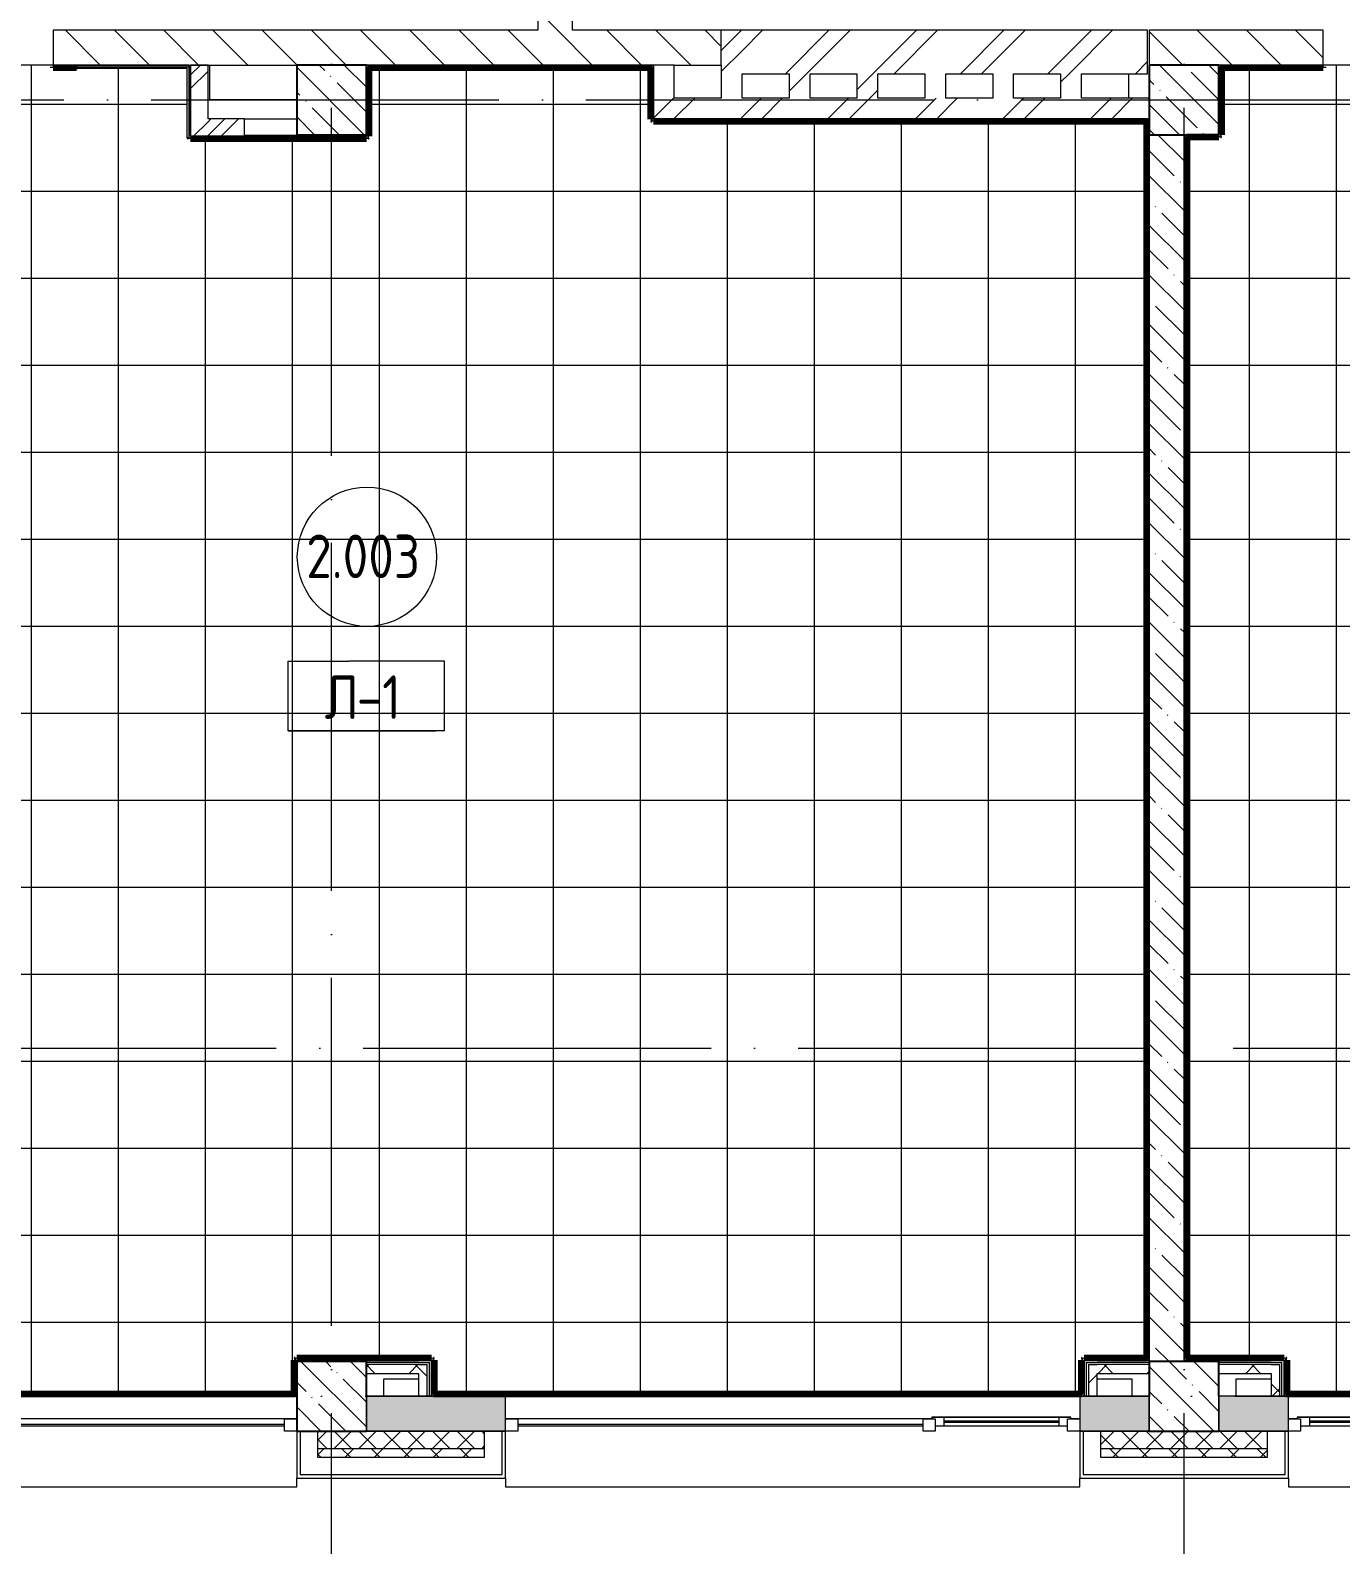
# Model space of a CAD drawing. Header units: millimetres. Extents: x 97 to 214665, y -4577 to 61202.
# Drawn here: x 87017 to 94548, y 42672 to 51375 of the extents above; entities that cross this region are included whole.
import ezdxf

# ---------------------------------------------------------------- set-up
doc = ezdxf.new("R2010")
doc.units = ezdxf.units.MM
doc.linetypes.add('ADSK_Линия сетки', pattern=[2500, 2000, -250, 0, -250])
for name, color, linetype, lineweight in [('A-AREA-____-IDEN', 2, 'Continuous', 20), ('A-FLOR-____-IDEN', 11, 'Continuous', 20), ('A-FLOR-____-OTLN', 192, 'Continuous', 9), ('A-FLOR-____-PATT', 8, 'Continuous', 9), ('A-GENM-____-MCUT', 13, 'Continuous', 9), ('A-GENM-____-OTLN', 13, 'Continuous', 9), ('A-GLAZ-____-MCUT', 151, 'Continuous', 9), ('A-GLAZ-____-OTLN', 151, 'Continuous', 9), ('A-WALL-____-MCUT', 113, 'Continuous', 9), ('A-WALL-____-PATT', 111, 'Continuous', 9), ('A-WALL-FNSH-MCUT', 113, 'Continuous', 9), ('I-WALL-____-OTLN', 2, 'Continuous', 9), ('S-COLS-____-MCUT', 52, 'Continuous', 9), ('S-COLS-____-OTLN', 52, 'Continuous', 9), ('S-GRID-____-OTLN', 1, 'Continuous', 9)]:
    doc.layers.add(name, color=color, linetype=linetype, lineweight=lineweight)
doc.styles.add('GOST Common', font='GOST_Common.ttf', dxfattribs={"width": 0.9, "height": 250})
pattern_1 = [(135, (0, 0), (-141.42136, -141.42136), [])]
pattern_2 = [(45, (0, 0), (-224.5064, 224.5064), []), (45, (79.38, 0), (0, 449.0128), []), (45, (-79.38, 0), (0, 449.0128), [])]
pattern_3 = [(135, (0, 0), (-142.5612, -142.5612), []), (135, (142.56, 0), (-142.5612, -142.5612), [252.016, -50.403, 3.353, -47.05])]
pattern_4 = [(45, (0, 0), (-251.4472, 251.4472), []), (45, (0, 381), (-251.4472, 251.4472), [])]
pattern_5 = [(45, (0, 0), (-141.42136, 141.42136), []), (135, (0, 0), (-141.42136, -141.42136), [])]
pattern_6 = [(270, (92023.1, 47450), (500, 3e-14), []), (0, (92023.1, 47450), (0, 500), [])]

# ---------------------------------------------------------------- blocks, each defined once
blk = doc.blocks.new('Окно_СКБ_2Ст1 - Окно_СКБ_2Ст 3300_ОК2-29018968-О_АИ_ПП_4_200_Целиком')
at = {"layer": 'A-GLAZ-____-MCUT', "color": 90}
for p, q in [((-1650, -195), (-1650, -125)), ((-1650, -125), (-1580, -125)), ((-1580, -125), (-1580, -195)), ((750, -195), (750, -125)), ((750, -125), (820, -125)), ((820, -125), (820, -195)), ((1580, -155), (820, -155)), ((820, -155), (820, -195)), ((870, -205), (870, -155)), ((1530, -205), (1530, -155)), ((1580, -195), (1580, -125)), ((1580, -125), (1650, -125)), ((1580, -195), (1580, -155)), ((1650, -125), (1650, -195)), ((-1580, -195), (-1650, -195)), ((820, -195), (750, -195)), ((820, -195), (800, -195)), ((800, -195), (800, -205)), ((800, -205), (1600, -205)), ((1600, -205), (800, -205)), ((1650, -195), (1580, -195)), ((1600, -195), (1580, -195)), ((1600, -205), (1600, -195))]:
    blk.add_line(p, q, dxfattribs=at)
at = {"layer": 'A-GLAZ-____-MCUT', "color": 10, "lineweight": 5}
for p, q in [((750, -155), (-1580, -155)), ((750, -165), (-1580, -165)), ((870, -175), (1530, -175)), ((1530, -185), (870, -185))]:
    blk.add_line(p, q, dxfattribs=at)
at = {"layer": 'A-GLAZ-____-OTLN', "color": 10, "lineweight": 5}
for p, q in [((-1650, -195), (800, -195)), ((1600, -195), (1650, -195))]:
    blk.add_line(p, q, dxfattribs=at)
blk = doc.blocks.new('Окно_СКБ_2Ст1 - Окно_СКБ_2Ст 3400-29018936-О_АИ_ПП_4_200_Целиком')
at = {"layer": 'A-GLAZ-____-MCUT', "color": 90}
for p, q in [((-1650, -195), (-1650, -125)), ((-1650, -125), (-1580, -125)), ((-1580, -125), (-1580, -195)), ((-820, -155), (-1580, -155)), ((-1580, -155), (-1580, -195)), ((-1530, -205), (-1530, -155)), ((-870, -205), (-870, -155)), ((-820, -195), (-820, -125)), ((-820, -125), (-750, -125)), ((-820, -195), (-820, -155)), ((-750, -125), (-750, -195)), ((1580, -195), (1580, -125)), ((1580, -125), (1650, -125)), ((1650, -125), (1650, -195)), ((-1580, -195), (-1650, -195)), ((-1580, -195), (-1600, -195)), ((-1600, -195), (-1600, -205)), ((-1600, -205), (-800, -205)), ((-800, -205), (-1600, -205)), ((-750, -195), (-820, -195)), ((-800, -195), (-820, -195)), ((-800, -205), (-800, -195)), ((1650, -195), (1580, -195))]:
    blk.add_line(p, q, dxfattribs=at)
at = {"layer": 'A-GLAZ-____-MCUT', "color": 10, "lineweight": 5}
for p, q in [((1580, -155), (-750, -155)), ((1580, -165), (-750, -165)), ((-1530, -175), (-870, -175)), ((-870, -185), (-1530, -185))]:
    blk.add_line(p, q, dxfattribs=at)
at = {"layer": 'A-GLAZ-____-OTLN', "color": 10, "lineweight": 5}
for p, q in [((-1650, -195), (-1600, -195)), ((-800, -195), (1650, -195))]:
    blk.add_line(p, q, dxfattribs=at)
blk = doc.blocks.new('WNW_Отлив1 - Отлив_металлический 2-28598290-О_АИ_ПП_4_200_Целиком')
at = {"layer": 'A-GLAZ-____-OTLN', "color": 10, "lineweight": 5}
for p, q in [((1650, 320), (-1650, 320)), ((-1650, 320), (-1650, 270)), ((1650, 270), (1650, 320))]:
    blk.add_line(p, q, dxfattribs=at)
blk = doc.blocks.new('BSC_Колонна _Прямоугольная - 400x400-V44-О_АИ_ПП_4_200_Целиком')
at = {"layer": 'S-COLS-____-OTLN', "lineweight": 5}
h = blk.add_hatch(dxfattribs=at)
h.set_pattern_fill('FP_80', color=256, style=0, pattern_type=2)
h.set_pattern_definition([(135, (-36150, -50975), (-142.5619, -142.5619), []), (135, (-36007.44, -50975), (-142.5619, -142.5619), [252.016, -50.403, 3.353, -47.05])])
h.paths.add_polyline_path([(-200, -200), (200, -200), (200, 200), (-200, 200)])
at = {"layer": 'S-COLS-____-MCUT', "color": 130, "lineweight": 25}
for p, q in [((200, 200), (-200, 200)), ((-200, 200), (-200, -200)), ((200, -200), (200, 200)), ((-200, -200), (200, -200))]:
    blk.add_line(p, q, dxfattribs=at)
blk = doc.blocks.new('ASML_АР_Отделка Люка - ВО Отделка люков_Грунтовка 0_Шпатлевка 0_Окраска 0_0-42467640-О_АИ_ПП_4_200_Целиком')
at = {"layer": 'A-GENM-____-MCUT', "color": 130, "lineweight": 25}
for p, q in [((150, 3), (-150, 3)), ((-150, 3), (-150, 0)), ((150, 0), (150, 3)), ((-150, 0), (150, 0))]:
    blk.add_line(p, q, dxfattribs=at)
blk = doc.blocks.new('0083_СОШ675_АР_R22_rvt-1-О_АИ_ПП_4_200_Целиком')
at = {"layer": 'A-WALL-____-PATT', "lineweight": 5}
h = blk.add_hatch(dxfattribs=at)
h.set_pattern_fill('FP_8', color=10, style=0, pattern_type=2)
h.set_pattern_definition(pattern_1)
h.paths.add_polyline_path([(32635, 51375), (32635, 51675), (32435, 51675), (32435, 51375)])
h.paths.add_polyline_path([(32435, 54375), (32635, 54375), (32635, 54675), (32435, 54675)])
h = blk.add_hatch(dxfattribs=at)
h.set_pattern_fill('FP_8', color=10, style=0, pattern_type=2)
h.set_pattern_definition(pattern_1)
h.paths.add_polyline_path([(33041.8, 51175), (33490, 51175), (33490, 51375), (29650, 51375), (29650, 51175), (32075.5, 51175)])
h = blk.add_hatch(dxfattribs=at)
h.set_pattern_fill('FP_11', color=10, style=0, pattern_type=2)
h.set_pattern_definition(pattern_4)
h.paths.add_polyline_path([(33490, 50985), (33610, 50985), (33610, 51375), (33490, 51375), (33490, 51175)])
h = blk.add_hatch(dxfattribs=at)
h.set_pattern_fill('FP_11', color=10, style=0, pattern_type=2)
h.set_pattern_definition(pattern_4)
h.paths.add_polyline_path([(35940, 51125), (35940, 51375), (33610, 51375), (33610, 51125), (35560, 51125)])
h = blk.add_hatch(dxfattribs=at)
h.set_pattern_fill('FP_8', color=10, style=0, pattern_type=2)
h.set_pattern_definition(pattern_1)
h.paths.add_polyline_path([(42680, 51175), (42680, 51375), (39450, 51375), (39450, 51175), (41739, 51175)])
h.paths.add_polyline_path([(36907.2, 51175), (36950, 51175), (36950, 51375), (35950, 51375), (35950, 51175), (36424.1, 51175)])
h = blk.add_hatch(dxfattribs=at)
h.set_pattern_fill('FP_15', color=10, style=0, pattern_type=2)
h.set_pattern_definition(pattern_2)
h.paths.add_polyline_path([(30540, 50766), (30540, 51175), (30440, 51175), (30440, 50766)])
h = blk.add_hatch(dxfattribs=at)
h.set_pattern_fill('FP_11', color=10, style=0, pattern_type=2)
h.set_pattern_definition(pattern_4)
h.paths.add_polyline_path([(33220, 50865), (33220, 51175), (33100, 51175), (33100, 50865)])
h = blk.add_hatch(dxfattribs=at)
h.set_pattern_fill('FP_11', color=10, style=0, pattern_type=2)
h.set_pattern_definition(pattern_4)
h.paths.add_polyline_path([(34000, 50985), (34000, 51125), (33880, 51125), (33880, 50985)])
h = blk.add_hatch(dxfattribs=at)
h.set_pattern_fill('FP_11', color=10, style=0, pattern_type=2)
h.set_pattern_definition(pattern_4)
h.paths.add_polyline_path([(34390, 50985), (34390, 51125), (34270, 51125), (34270, 50985)])
h = blk.add_hatch(dxfattribs=at)
h.set_pattern_fill('FP_11', color=10, style=0, pattern_type=2)
h.set_pattern_definition(pattern_4)
h.paths.add_polyline_path([(35170, 50985), (35170, 51125), (35050, 51125), (35050, 50985)])
h = blk.add_hatch(dxfattribs=at)
h.set_pattern_fill('FP_11', color=10, style=0, pattern_type=2)
h.set_pattern_definition(pattern_4)
h.paths.add_polyline_path([(35560, 50985), (35560, 51125), (35440, 51125), (35440, 50985)])
h = blk.add_hatch(dxfattribs=at)
h.set_pattern_fill('FP_11', color=10, style=0, pattern_type=2)
h.set_pattern_definition(pattern_4)
h.paths.add_polyline_path([(33220, 50865), (35950, 50865), (35950, 50985), (33220, 50985)])
h = blk.add_hatch(dxfattribs=at)
h.set_pattern_fill('FP_15', color=10, style=0, pattern_type=2)
h.set_pattern_definition(pattern_2)
h.paths.add_polyline_path([(30540, 50766), (30750, 50766), (30750, 50866), (30540, 50866), (30540, 50769)])
h.paths.add_polyline_path([(31250, 50766), (31250, 50775), (31050, 50775), (31050, 50766), (31109.1, 50766)])
h = blk.add_hatch(dxfattribs=at)
h.set_pattern_fill('FP_31', color=10, style=0, pattern_type=2)
h.set_pattern_definition(pattern_3)
h.paths.add_polyline_path([(35950, 43725), (36150, 43725), (36150, 50775), (35950, 50775), (35950, 44004.4)])
h = blk.add_hatch(dxfattribs=at)
h.set_pattern_fill('FP_20', color=252, style=0, pattern_type=2)
h.set_pattern_definition(pattern_5)
h.paths.add_polyline_path([(31450, 43657), (31750, 43657), (31750, 43707), (31450, 43707)])
h = blk.add_hatch(dxfattribs=at)
h.set_pattern_fill('FP_20', color=252, style=0, pattern_type=2)
h.set_pattern_definition(pattern_5)
h.paths.add_polyline_path([(31800, 43525), (31800, 43707), (31750, 43707), (31750, 43525)])
h = blk.add_hatch(dxfattribs=at)
h.set_pattern_fill('FP_20', color=252, style=0, pattern_type=2)
h.set_pattern_definition(pattern_5)
h.paths.add_polyline_path([(35650, 43525), (35650, 43707), (35600, 43707), (35600, 43525)])
h = blk.add_hatch(dxfattribs=at)
h.set_pattern_fill('FP_20', color=252, style=0, pattern_type=2)
h.set_pattern_definition(pattern_5)
h.paths.add_polyline_path([(35650, 43657), (35950, 43657), (35950, 43707), (35650, 43707)])
h = blk.add_hatch(dxfattribs=at)
h.set_pattern_fill('FP_20', color=252, style=0, pattern_type=2)
h.set_pattern_definition(pattern_5)
h.paths.add_polyline_path([(36650, 43657), (36650, 43707), (36350, 43707), (36350, 43657), (36424.1, 43657)])
h = blk.add_hatch(dxfattribs=at)
h.set_pattern_fill('FP_20', color=252, style=0, pattern_type=2)
h.set_pattern_definition(pattern_5)
h.paths.add_polyline_path([(36700, 43525), (36700, 43707), (36650, 43707), (36650, 43525)])
h = blk.add_hatch(dxfattribs=at)
h.set_pattern_fill('FP_74', color=10, style=0, pattern_type=2)
h.set_pattern_definition([(50, (0, 0), (364.3679, -31.8783), [38.1, -419.1]), (355, (0, 0), (-70.4859, 382.1133), [30.48, -335.28]), (100.451, (30.36, -2.66), (293.885, 350.2334), [32.38, -356.18]), (46.184, (0, 101.6), (542.1585, -84.0858), [57.15, -628.65]), (96.636, (45.2, 94.6), (474.805, 494.8554), [48.57, -534.27]), (351.184, (0, 101.6), (474.8102, 494.85), [45.72, -502.92]), (21, (50.8, 76.2), (303.2285, -204.5305), [38.1, -419.1]), (326, (50.8, 76.2), (123.6039, 368.376), [30.48, -335.28]), (71.451, (76.07, 59.16), (426.8341, 163.8427), [32.38, -356.18]), (37.5, (0, 0), (6.17665, 169.11015), [16.764, -314.452, 16.764, -323.596, -336.55]), (37.5, (0, 0), (6.17665, 169.11015), [-671.576, 16.764, -319.786]), (7.5, (0, 0), (133.63888, 200.3615), [16.764, -177.292, 16.764, -306.832, -128.27]), (7.5, (0, 0), (133.63888, 200.3615), [-517.652, 16.764, -111.506]), (327.5, (-113.28, 0), (271.18182, -11.45836), [16.764, -110.236, 16.764, -379.476, -525.78]), (327.5, (-113.28, 0), (271.18182, -11.45836), [-523.24, 16.764, -509.016]), (317.5, (-164.08, 0), (296.2585, 50.85285), [16.764, -148.336, 16.764, -246.38, -373.38]), (317.5, (-164.08, 0), (296.2585, 50.85285), [-428.244, 16.764, -356.616])])
h.paths.add_polyline_path([(67170, 43325), (69050, 43325), (69050, 43525), (67050, 43525), (67050, 43325), (67070, 43325)])
h.paths.add_polyline_path([(64650, 43325), (65350, 43325), (65350, 43525), (64650, 43525)])
h.paths.add_polyline_path([(60830, 43325), (60850, 43325), (60850, 43525), (60150, 43525), (60150, 43325), (60730, 43325)])
h.paths.add_polyline_path([(62570, 43325), (63350, 43325), (63350, 43525), (62550, 43525), (62550, 43325)])
h.paths.add_polyline_path([(58070, 43325), (58850, 43325), (58850, 43525), (58050, 43525), (58050, 43325)])
h.paths.add_polyline_path([(54301.6, 43325), (54350, 43325), (54350, 43525), (53550, 43525), (53550, 43325), (53818.4, 43325)])
h.paths.add_polyline_path([(49850, 43325), (49850, 43525), (49050, 43525), (49050, 43325), (49469.8, 43325)])
h.paths.add_polyline_path([(44670, 43325), (45350, 43325), (45350, 43525), (44550, 43525), (44550, 43325), (44638.1, 43325)])
h.paths.add_polyline_path([(42850, 43325), (42850, 43525), (42150, 43525), (42150, 43325), (42830, 43325)])
h.paths.add_polyline_path([(40772.6, 43325), (40850, 43325), (40850, 43525), (40050, 43525), (40050, 43325), (40289.5, 43325)])
h.paths.add_polyline_path([(36350, 43325), (36750, 43325), (36750, 43525), (36350, 43525)])
h.paths.add_polyline_path([(35570, 43325), (35950, 43325), (35950, 43525), (35550, 43525), (35550, 43325)])
h.paths.add_polyline_path([(32075.5, 43325), (32250, 43325), (32250, 43525), (31450, 43525), (31450, 43325), (31592.3, 43325)])
h.paths.add_polyline_path([(27726.9, 43325), (27750, 43325), (27750, 43525), (26950, 43525), (26950, 43325), (27630, 43325)])
h.paths.add_polyline_path([(23250, 43325), (23250, 43525), (22450, 43525), (22450, 43325), (23230, 43325)])
h.paths.add_polyline_path([(24730, 43325), (24850, 43325), (24850, 43525), (24150, 43525), (24150, 43325), (24270, 43325)])
h.paths.add_polyline_path([(18730, 43325), (18750, 43325), (18750, 43525), (17950, 43525), (17950, 43325), (18630, 43325)])
h.paths.add_polyline_path([(13450, 43325), (14250, 43325), (14250, 43525), (13450, 43525)])
h.paths.add_polyline_path([(9730, 43325), (9750, 43325), (9750, 43525), (8950, 43525), (8950, 43325), (9630, 43325)])
h.paths.add_polyline_path([(6467.1, 43325), (6850, 43325), (6850, 43525), (6150, 43525), (6150, 43325), (6270, 43325)])
h.paths.add_polyline_path([(5017.6, 43325), (5250, 43325), (5250, 43525), (4450, 43525), (4450, 43325), (4534.4, 43325)])
h.paths.add_polyline_path([(750, 43325), (750, 43525), (200, 43525), (200, 43325), (730, 43325)])
h = blk.add_hatch(dxfattribs=at)
h.set_pattern_fill('FP_21', color=10, style=0, pattern_type=2)
h.set_pattern_definition([(45, (0, 0), (-70.71068, 70.71068), []), (135, (0, 0), (-70.71068, -70.71068), [])])
h.paths.add_polyline_path([(69150, 43225), (69150, 43325), (67170, 43325), (67170, 43225), (68796.9, 43225)])
h.paths.add_polyline_path([(64770, 43225), (65230, 43225), (65230, 43325), (64770, 43325), (64770, 43281.5)])
h.paths.add_polyline_path([(63630, 43225), (63630, 43325), (62670, 43325), (62670, 43225)])
h.paths.add_polyline_path([(60730, 43225), (60730, 43325), (60270, 43325), (60270, 43225)])
h.paths.add_polyline_path([(59130, 43225), (59130, 43325), (58170, 43325), (58170, 43225)])
h.paths.add_polyline_path([(54630, 43225), (54630, 43325), (53670, 43325), (53670, 43225)])
h.paths.add_polyline_path([(49170, 43225), (50130, 43225), (50130, 43325), (49170, 43325), (49170, 43281.5)])
h.paths.add_polyline_path([(45630, 43225), (45630, 43325), (44670, 43325), (44670, 43225)])
h.paths.add_polyline_path([(42270, 43225), (42730, 43225), (42730, 43325), (42270, 43325), (42270, 43281.5)])
h.paths.add_polyline_path([(41130, 43225), (41130, 43325), (40170, 43325), (40170, 43225), (40772.6, 43225)])
h.paths.add_polyline_path([(35670, 43225), (36630, 43225), (36630, 43325), (35670, 43325), (35670, 43281.5)])
h.paths.add_polyline_path([(32130, 43225), (32130, 43325), (31170, 43325), (31170, 43225)])
h.paths.add_polyline_path([(26670, 43225), (27630, 43225), (27630, 43325), (26670, 43325), (26670, 43281.5)])
h.paths.add_polyline_path([(24270, 43225), (24730, 43225), (24730, 43325), (24270, 43325), (24270, 43281.5)])
h.paths.add_polyline_path([(23130, 43225), (23130, 43325), (22170, 43325), (22170, 43225)])
h.paths.add_polyline_path([(17670, 43225), (18630, 43225), (18630, 43325), (17670, 43325), (17670, 43281.5)])
h.paths.add_polyline_path([(14130, 43225), (14130, 43325), (13170, 43325), (13170, 43225), (13714.8, 43225)])
h.paths.add_polyline_path([(9630, 43225), (9630, 43325), (8670, 43325), (8670, 43225)])
h.paths.add_polyline_path([(5130, 43225), (5130, 43325), (4170, 43325), (4170, 43225)])
h.paths.add_polyline_path([(6270, 43225), (6730, 43225), (6730, 43325), (6270, 43325), (6270, 43281.5)])
h.paths.add_polyline_path([(630, 43225), (630, 43325), (-300, 43325), (-300, 43225)])
h = blk.add_hatch(dxfattribs=at)
h.set_pattern_fill('FP_7', color=10, style=0, pattern_type=2)
h.set_pattern_definition([(135, (0, 0), (-84.85281, -84.85281), []), (225, (0, 0), (84.85281, -84.85281), [])])
h.paths.add_polyline_path([(69050, 43175), (69150, 43175), (69150, 43225), (67170, 43225), (67170, 43175), (68796.9, 43175)])
h.paths.add_polyline_path([(65230, 43175), (65230, 43225), (64770, 43225), (64770, 43175)])
h.paths.add_polyline_path([(63630, 43175), (63630, 43225), (62670, 43225), (62670, 43175)])
h.paths.add_polyline_path([(60730, 43175), (60730, 43225), (60270, 43225), (60270, 43175)])
h.paths.add_polyline_path([(59130, 43175), (59130, 43225), (58170, 43225), (58170, 43175)])
h.paths.add_polyline_path([(54630, 43175), (54630, 43225), (53670, 43225), (53670, 43175)])
h.paths.add_polyline_path([(50130, 43175), (50130, 43225), (49170, 43225), (49170, 43175)])
h.paths.add_polyline_path([(44670, 43175), (45630, 43175), (45630, 43225), (44670, 43225)])
h.paths.add_polyline_path([(42730, 43175), (42730, 43225), (42270, 43225), (42270, 43175)])
h.paths.add_polyline_path([(41130, 43175), (41130, 43225), (40170, 43225), (40170, 43175), (40772.6, 43175)])
h.paths.add_polyline_path([(36630, 43175), (36630, 43225), (35670, 43225), (35670, 43175)])
h.paths.add_polyline_path([(32130, 43175), (32130, 43225), (31170, 43225), (31170, 43175)])
h.paths.add_polyline_path([(26670, 43175), (27630, 43175), (27630, 43225), (26670, 43225)])
h.paths.add_polyline_path([(24270, 43175), (24730, 43175), (24730, 43225), (24270, 43225)])
h.paths.add_polyline_path([(23130, 43175), (23130, 43225), (22170, 43225), (22170, 43175)])
h.paths.add_polyline_path([(17670, 43175), (18630, 43175), (18630, 43225), (17670, 43225)])
h.paths.add_polyline_path([(13714.8, 43175), (14130, 43175), (14130, 43225), (13170, 43225), (13170, 43175)])
h.paths.add_polyline_path([(9630, 43175), (9630, 43225), (8670, 43225), (8670, 43175)])
h.paths.add_polyline_path([(6730, 43175), (6730, 43225), (6270, 43225), (6270, 43175)])
h.paths.add_polyline_path([(4170, 43175), (5130, 43175), (5130, 43225), (4170, 43225)])
h.paths.add_polyline_path([(630, 43175), (630, 43225), (-350, 43225), (-350, 43175)])
at = {"layer": 'S-COLS-____-OTLN', "lineweight": 5}
h = blk.add_hatch(dxfattribs=at)
h.set_pattern_fill('FP_31', color=256, style=0, pattern_type=2)
h.set_pattern_definition(pattern_3)
h.paths.add_polyline_path([(31250, 50775), (31450, 50775), (31450, 51175), (31050, 51175), (31050, 50775), (31109.1, 50775)])
h = blk.add_hatch(dxfattribs=at)
h.set_pattern_fill('FP_31', color=256, style=0, pattern_type=2)
h.set_pattern_definition(pattern_3)
h.paths.add_polyline_path([(31050, 43325), (31450, 43325), (31450, 43725), (31050, 43725)])
h = blk.add_hatch(dxfattribs=at)
h.set_pattern_fill('FP_31', color=256, style=0, pattern_type=2)
h.set_pattern_definition(pattern_3)
h.paths.add_polyline_path([(35950, 43325), (36350, 43325), (36350, 43725), (35950, 43725), (35950, 43525)])
at = {"layer": 'A-FLOR-____-OTLN', "color": 90}
for p, q in [((30550, 50975), (30550, 51175)), ((35830, 51125), (35830, 50985)), ((31050, 50975), (30550, 50975)), ((31550, 43525), (31550, 43625)), ((31550, 43625), (31750, 43625)), ((35650, 43625), (35850, 43625)), ((35850, 43625), (35850, 43525)), ((36450, 43525), (36450, 43625)), ((36450, 43625), (36650, 43625))]:
    blk.add_line(p, q, dxfattribs=at)
at = {"layer": 'A-WALL-____-MCUT', "color": 50, "lineweight": 13}
for p, q in [((32435, 51675), (32435, 51375)), ((32635, 51375), (32635, 51675)), ((32435, 51375), (29650, 51375)), ((29650, 51375), (29650, 51175)), ((33490, 51375), (32635, 51375)), ((33610, 51375), (33490, 51375)), ((35940, 51375), (33610, 51375)), ((35940, 51125), (35940, 51375)), ((36950, 51375), (35950, 51375)), ((35950, 51375), (35950, 51175)), ((36950, 51175), (36950, 51375)), ((29650, 51175), (33100, 51175)), ((30540, 51175), (30440, 51175)), ((30440, 51175), (30440, 50766)), ((30540, 50866), (30540, 51175)), ((33100, 51175), (33100, 50865)), ((33220, 51175), (33490, 51175)), ((33220, 50985), (33220, 51175)), ((33490, 51175), (33490, 50985)), ((36350, 51175), (36950, 51175)), ((33610, 50985), (33610, 51125)), ((33610, 51125), (33880, 51125)), ((33880, 51125), (33880, 50985)), ((34000, 50985), (34000, 51125)), ((34000, 51125), (34270, 51125)), ((34270, 51125), (34270, 50985)), ((34390, 50985), (34390, 51125)), ((34390, 51125), (34660, 51125)), ((34660, 51125), (34660, 50985)), ((34780, 50985), (34780, 51125)), ((34780, 51125), (35050, 51125)), ((35050, 51125), (35050, 50985)), ((35170, 50985), (35170, 51125)), ((35170, 51125), (35440, 51125)), ((35440, 51125), (35440, 50985)), ((35560, 50985), (35560, 51125)), ((35560, 51125), (35940, 51125)), ((33490, 50985), (33220, 50985)), ((33880, 50985), (33610, 50985)), ((34270, 50985), (34000, 50985)), ((34660, 50985), (34390, 50985)), ((35050, 50985), (34780, 50985)), ((35440, 50985), (35170, 50985)), ((35950, 50985), (35560, 50985)), ((30750, 50866), (30540, 50866)), ((30750, 50769), (30750, 50866)), ((33100, 50865), (33220, 50865)), ((33220, 50865), (35950, 50865)), ((30440, 50766), (30540, 50766)), ((30540, 50766), (30750, 50766)), ((31050, 50775), (31050, 50769)), ((31050, 50766), (31250, 50766)), ((31250, 50766), (31250, 50775)), ((35950, 50775), (35950, 43725)), ((36150, 43725), (36150, 50775)), ((31450, 43707), (31450, 43657)), ((31750, 43707), (31450, 43707)), ((31750, 43707), (31800, 43707)), ((31800, 43525), (31800, 43707)), ((35600, 43707), (35600, 43525)), ((35600, 43707), (35650, 43707)), ((35950, 43707), (35650, 43707)), ((35950, 43725), (36150, 43725)), ((35950, 43657), (35950, 43707)), ((36350, 43707), (36350, 43657)), ((36650, 43707), (36350, 43707)), ((36650, 43707), (36700, 43707)), ((36700, 43525), (36700, 43707)), ((31450, 43657), (31750, 43657)), ((31750, 43657), (31750, 43525)), ((35650, 43525), (35650, 43657)), ((35650, 43657), (35950, 43657)), ((36350, 43657), (36650, 43657)), ((36650, 43657), (36650, 43525)), ((32250, 43525), (31450, 43525)), ((31750, 43525), (31800, 43525)), ((32250, 43325), (32250, 43525)), ((35950, 43525), (35550, 43525)), ((35550, 43525), (35550, 43325)), ((35600, 43525), (35650, 43525)), ((36750, 43525), (36350, 43525)), ((36650, 43525), (36700, 43525)), ((36750, 43325), (36750, 43525)), ((32130, 43325), (31450, 43325)), ((31450, 43325), (32130, 43325)), ((32230, 43325), (32130, 43325)), ((32130, 43325), (32230, 43325)), ((32250, 43325), (32230, 43325)), ((32230, 43325), (32250, 43325)), ((35570, 43325), (35550, 43325)), ((35550, 43325), (35570, 43325)), ((35670, 43325), (35570, 43325)), ((35570, 43325), (35670, 43325)), ((35950, 43325), (35670, 43325)), ((35670, 43325), (35950, 43325)), ((36630, 43325), (36350, 43325)), ((36350, 43325), (36630, 43325)), ((36730, 43325), (36630, 43325)), ((36630, 43325), (36730, 43325)), ((36750, 43325), (36730, 43325)), ((36730, 43325), (36750, 43325))]:
    blk.add_line(p, q, dxfattribs=at)
at = {"layer": 'A-WALL-____-MCUT', "color": 10, "lineweight": 5}
for p, q in [((33490, 51175), (33490, 51375)), ((33220, 51175), (33100, 51175)), ((31250, 50775), (31050, 50775)), ((31750, 43719.5), (31450, 43719.5)), ((31750, 43719.5), (31800, 43719.5)), ((31800, 43719.5), (31812.5, 43719.5)), ((31812.5, 43525), (31812.5, 43719.5)), ((35587.5, 43719.5), (35587.5, 43525)), ((35587.5, 43719.5), (35600, 43719.5)), ((35600, 43719.5), (35650, 43719.5)), ((35950, 43719.5), (35650, 43719.5)), ((36650, 43719.5), (36350, 43719.5)), ((36650, 43719.5), (36700, 43719.5)), ((36700, 43719.5), (36712.5, 43719.5)), ((36712.5, 43525), (36712.5, 43719.5)), ((31450, 43525), (31450, 43325)), ((35950, 43325), (35950, 43525)), ((36350, 43525), (36350, 43325)), ((31070, 43325), (31070, 43075)), ((31170, 43325), (31170, 43225)), ((32130, 43225), (32130, 43325)), ((32230, 43075), (32230, 43325)), ((35570, 43325), (35570, 43075)), ((35670, 43325), (35670, 43225)), ((36630, 43225), (36630, 43325)), ((36730, 43075), (36730, 43325)), ((31170, 43225), (31170, 43175)), ((31170, 43225), (32130, 43225)), ((31170, 43175), (32130, 43175)), ((32130, 43175), (32130, 43225)), ((35670, 43225), (35670, 43175)), ((35670, 43225), (36630, 43225)), ((35670, 43175), (36630, 43175)), ((36630, 43175), (36630, 43225)), ((31070, 43075), (32230, 43075)), ((35570, 43075), (36730, 43075))]:
    blk.add_line(p, q, dxfattribs=at)
at = {"layer": 'A-WALL-____-MCUT', "color": 90}
for p, q in [((31450, 43325), (31170, 43325)), ((36350, 43325), (35950, 43325))]:
    blk.add_line(p, q, dxfattribs=at)
at = {"layer": 'A-WALL-FNSH-MCUT', "color": 90}
for p, q in [((31750, 43732), (31450, 43732)), ((31450, 43732), (31450, 43719.5)), ((31450, 43719.5), (31450, 43707)), ((31800, 43732), (31750, 43732)), ((31812.5, 43732), (31800, 43732)), ((31825, 43732), (31812.5, 43732)), ((31825, 43525), (31825, 43732)), ((35587.5, 43732), (35575, 43732)), ((35575, 43732), (35575, 43525)), ((35600, 43732), (35587.5, 43732)), ((35650, 43732), (35600, 43732)), ((35950, 43732), (35650, 43732)), ((35950, 43719.5), (35950, 43732)), ((35950, 43707), (35950, 43719.5)), ((36650, 43732), (36350, 43732)), ((36350, 43732), (36350, 43719.5)), ((36350, 43719.5), (36350, 43707)), ((36700, 43732), (36650, 43732)), ((36712.5, 43732), (36700, 43732)), ((36725, 43732), (36712.5, 43732)), ((36725, 43525), (36725, 43732)), ((31800, 43525), (31812.5, 43525)), ((31812.5, 43525), (31825, 43525)), ((35575, 43525), (35587.5, 43525)), ((35587.5, 43525), (35600, 43525)), ((36700, 43525), (36712.5, 43525)), ((36712.5, 43525), (36725, 43525)), ((31070, 43325), (31050, 43325)), ((31050, 43325), (31050, 43055)), ((31170, 43325), (31070, 43325)), ((32250, 43055), (32250, 43325)), ((35550, 43325), (35550, 43055)), ((36750, 43055), (36750, 43325)), ((31050, 43055), (32250, 43055)), ((35550, 43055), (36750, 43055))]:
    blk.add_line(p, q, dxfattribs=at)
at = {"layer": 'I-WALL-____-OTLN', "color": 90}
for p, q in [((30750, 50866), (31050, 50866)), ((27750, 43525), (31050, 43525)), ((32250, 43525), (35550, 43525)), ((36750, 43525), (40050, 43525))]:
    blk.add_line(p, q, dxfattribs=at)
at = {"layer": 'S-COLS-____-MCUT', "color": 130, "lineweight": 25}
for p, q in [((31450, 51175), (31050, 51175)), ((31050, 51175), (31050, 50775)), ((31450, 50775), (31450, 51175)), ((31250, 50775), (31450, 50775)), ((31450, 43725), (31050, 43725)), ((31050, 43725), (31050, 43325)), ((31450, 43525), (31450, 43725)), ((36350, 43725), (35950, 43725)), ((35950, 43725), (35950, 43525)), ((36350, 43525), (36350, 43725)), ((31050, 43325), (31450, 43325)), ((35950, 43325), (36350, 43325))]:
    blk.add_line(p, q, dxfattribs=at)
at = {"layer": 'S-COLS-____-OTLN', "color": 90}
for p, q in [((31050, 50775), (31250, 50775)), ((31450, 43325), (31450, 43525)), ((35950, 43525), (35950, 43325)), ((36350, 43325), (36350, 43525))]:
    blk.add_line(p, q, dxfattribs=at)
at = {"layer": 'A-GENM-____-OTLN', "color": 90, "lineweight": 9, "rotation": 180}
blk.add_blockref('ASML_АР_Отделка Люка - ВО Отделка люков_Грунтовка 0_Шпатлевка 0_Окраска 0_0-42467640-О_АИ_ПП_4_200_Целиком', (30900, 50769), dxfattribs=at)
at = {"layer": 'A-GLAZ-____-OTLN', "color": 90, "lineweight": 9, "rotation": 180}
for name, p in [('Окно_СКБ_2Ст1 - Окно_СКБ_2Ст 3300_ОК2-29018968-О_АИ_ПП_4_200_Целиком', (29400, 43200)), ('Окно_СКБ_2Ст1 - Окно_СКБ_2Ст 3400-29018936-О_АИ_ПП_4_200_Целиком', (33900, 43200)), ('Окно_СКБ_2Ст1 - Окно_СКБ_2Ст 3300_ОК2-29018968-О_АИ_ПП_4_200_Целиком', (38400, 43200)), ('WNW_Отлив1 - Отлив_металлический 2-28598290-О_АИ_ПП_4_200_Целиком', (29400, 43325)), ('WNW_Отлив1 - Отлив_металлический 2-28598290-О_АИ_ПП_4_200_Целиком', (33900, 43325)), ('WNW_Отлив1 - Отлив_металлический 2-28598290-О_АИ_ПП_4_200_Целиком', (38400, 43325))]:
    blk.add_blockref(name, p, dxfattribs=at)
at = {"layer": 'S-COLS-____-OTLN', "color": 90, "lineweight": 9}
blk.add_blockref('BSC_Колонна _Прямоугольная - 400x400-V44-О_АИ_ПП_4_200_Целиком', (36150, 50975), dxfattribs=at)
blk = doc.blocks.new('BSC_Колонна _Прямоугольная - ПР-1_Профиль торцевой для плитки-V109-О_АИ_ПП_4_200_Целиком')
at = {"layer": 'S-COLS-____-MCUT'}
for p, q in [((0, 5), (-5, 5)), ((-5, 5), (-5, -5)), ((-5, -5), (0, -5))]:
    blk.add_line(p, q, dxfattribs=at)
blk = doc.blocks.new('BSC_Колонна _Прямоугольная - ПР-1_Профиль торцевой для плитки-V110-О_АИ_ПП_4_200_Целиком')
at = {"layer": 'S-COLS-____-MCUT'}
for p, q in [((-5, 0), (-5, -5)), ((-5, -5), (5, -5)), ((5, -5), (5, 0))]:
    blk.add_line(p, q, dxfattribs=at)
blk = doc.blocks.new('ADSK_Марка_Перекрытие - Типоразмер_ADSK_Марка-158127-О_АИ_ПП_4_200_Целиком')
at = {"layer": 'A-FLOR-____-IDEN'}
for p, q in [((-4.5, 4), (-1, 4)), ((-4.5, 0), (-4.5, 4)), ((4.5, 4), (-1, 4)), ((4.5, 0), (4.5, 4)), ((4.5, 0), (-4.5, 0)), ((-4.5, 0), (4, 0))]:
    blk.add_line(p, q, dxfattribs=at)
blk = doc.blocks.new('ADSK_Марка_Помещение_ОдноЗначение - Номер-159740-О_АИ_ПП_4_200_Целиком')
at = {"layer": 'A-AREA-____-IDEN'}
blk.add_circle((0, 0), 4, dxfattribs=at)

msp = doc.modelspace()

# ---------------------------------------------------------------- hatches: boundary and pattern name
at = {"layer": 'A-FLOR-____-PATT'}
h = msp.add_hatch(dxfattribs=at)
h.set_pattern_fill('FP_206', color=256, style=0, pattern_type=2)
h.set_pattern_definition(pattern_6)
h.paths.add_polyline_path([(88548.114412, 43525), (88548.114412, 43725), (88948.09249, 43725), (88948.09249, 43731.999414), (88548.09249, 43732), (88548.09249, 43525.000586)])
h.paths.add_polyline_path([(84838.114412, 43540.000586), (88533.09249, 43540.000586), (88533.09249, 43732), (88538.09249, 43732), (88538.09249, 43742), (88548.09249, 43742), (88548.114412, 43747), (89323.114412, 43747), (89323.114412, 43742), (89333.114412, 43742), (89333.114412, 43732), (89338.114412, 43732), (89338.114412, 43540.000586), (93058.114412, 43540.000586), (93058.114412, 43732.03554), (93063.114412, 43732.03554), (93063.114412, 43742.03554), (93073.114412, 43742.03554), (93073.745582, 43747.03554), (93433.114412, 43747.03554), (93433.114412, 50850), (90598.114412, 50850), (90598.114412, 50855), (90588.114412, 50855), (90588.114412, 50864.999414), (90583.114412, 50864.999414), (90583.114412, 51160), (88963.09249, 51160), (88963.09249, 50766), (88958.09249, 50766), (88958.09249, 50756), (88948.09249, 50756), (88948.09249, 50751), (87938.09249, 50751), (87938.09249, 50756), (87928.09249, 50756), (87928.09249, 50752.5), (87918.09249, 50752.5), (87918.09249, 51155), (87283.114412, 51155), (87283.114412, 51160), (87148.114412, 51160), (87148.114412, 51174.999414), (84648.114412, 51174.999414), (84648.114412, 51160), (84463.09249, 51160), (84463.09249, 43747), (84823.114412, 43747), (84823.114412, 43742), (84833.114412, 43742), (84833.114412, 43732), (84838.114412, 43731.971228)])
h.paths.add_polyline_path([(89248.114412, 43731.999414), (89248.112067, 43732), (89090.405757, 43731.999414)])
h.paths.add_polyline_path([(88947.603807, 50766), (88948.09249, 50766), (88948.09249, 50774.999414), (88748.09249, 50774.999414), (88748.09249, 50766)])
h.paths.add_polyline_path([(87928.09249, 51165), (87938.09249, 51165), (87938.091904, 51174.999414), (87928.09249, 51174.999414)])
h = msp.add_hatch(dxfattribs=at)
h.set_pattern_fill('FP_206', color=256, style=0, pattern_type=2)
h.set_pattern_definition(pattern_6)
h.paths.add_polyline_path([(97548.08994, 43525), (97548.114412, 43525.000586), (97304.40806, 43525)])
h.paths.add_polyline_path([(102048.101811, 43525), (102048.114412, 43525.000586), (100348.114764, 43525.000586)])
h.paths.add_polyline_path([(94257.114764, 43540.000586), (97960.656671, 43540.000586), (97960.656671, 43732.034954), (97965.656671, 43732.03554), (97965.656671, 43742.03554), (97975.656671, 43742.03554), (97975.656671, 43747.03554), (98763.114412, 43747.03554), (98763.114412, 43540.000586), (102258.114412, 43540.000586), (102258.114412, 43732.03554), (102263.114412, 43732.03554), (102263.114412, 43742.03554), (102273.114412, 43742.03554), (102273.745582, 43747.03554), (102633.114412, 43747.03554), (102633.114412, 50850), (100178.114412, 50850), (100178.114412, 50855), (100168.114412, 50855), (100168.114412, 50865), (100163.114412, 50864.999414), (100163.114412, 51160), (98763.114412, 51160), (98763.114412, 50766), (98758.114412, 50766), (98758.114412, 50756), (98748.114412, 50756), (98748.114412, 50751), (97738.09249, 50751), (97738.09249, 50756), (97728.09249, 50754.942391), (97728.09249, 50752.5), (97718.09249, 50752.5), (97718.09249, 51155), (97083.114412, 51155), (97083.114412, 51160), (96948.114412, 51160), (96948.114412, 51174.999414), (94448.114412, 51174.999414), (94448.114412, 51160), (93863.114412, 51160), (93863.114412, 50775), (93858.114412, 50774.999998), (93858.114412, 50765), (93848.114412, 50765), (93847.68888, 50760), (93663.114412, 50760), (93663.114412, 43747), (94223.114412, 43747), (94223.114412, 43742), (94233.114412, 43742), (94233.114412, 43732), (94238.114412, 43732), (94238.114412, 43540.000586), (94248.114412, 43540.000586)])
h.paths.add_polyline_path([(93658.114412, 43725), (93848.09249, 43725), (93848.09249, 43731.999414), (93648.114412, 43732), (93648.114412, 43725)])
h.paths.add_polyline_path([(98748.114412, 43725), (98748.114412, 43732.034954), (98348.09249, 43732.03554), (98348.114412, 43725)])
h.paths.add_polyline_path([(94148.114412, 43731.999414), (94148.112067, 43732), (93922.171817, 43731.999414)])
h.paths.add_polyline_path([(102648.09249, 43735.034954), (102648.114412, 43735.034954), (102648.09249, 43742.03554)])
h.paths.add_polyline_path([(98748.114412, 50766), (98748.114412, 50774.999414), (97738.09249, 50774.999414), (97738.392499, 50766), (98747.125114, 50766)])
at = {"layer": 'A-WALL-____-PATT'}
h = msp.add_hatch(color=7, dxfattribs=at)
h.paths.add_polyline_path([(87640.875939, 51165), (87928.09249, 51165), (87928.09249, 51175), (87148.114412, 51175), (87148.114412, 51165), (87293.114412, 51165)])
h.paths.add_polyline_path([(84648.114412, 51165), (84648.114412, 51175), (84448.114412, 51174.978078), (84448.114412, 51165), (84458.09249, 51165)])
for points in [[(90598.114412, 51165), (90598.114412, 51175), (88948.09249, 51175), (88948.09249, 51165), (90588.114412, 51165)], [(93858.114412, 50775), (93858.114412, 51175), (93848.114412, 51175), (93848.114412, 50775)], [(87938.09249, 50756), (87938.09249, 51165), (87928.09249, 51165), (87928.09249, 50756)], [(88958.09249, 50756), (88958.09249, 51165), (88948.09249, 51165), (88948.09249, 50756)], [(90598.114412, 50865), (90598.114412, 51165), (90588.114412, 51165), (90588.114412, 50865)], [(93438.114412, 50855), (93438.114412, 50865), (90588.114412, 50865), (90588.114412, 50855), (92472.641999, 50855)], [(93438.995211, 43742.03554), (93448.114412, 43742.03554), (93448.114412, 50865), (93438.114412, 50865), (93438.114412, 43742.03554)], [(88607.229151, 50756), (88948.09249, 50756), (88948.09249, 50766), (87938.09249, 50766), (87938.09249, 50756), (88548.09249, 50756)], [(93648.114412, 43742), (93658.114412, 43742), (93658.114412, 50775), (93648.114412, 50775), (93648.114412, 44004.354393)], [(93848.114412, 50765), (93858.114412, 50765), (93858.114412, 50775), (93658.114412, 50775), (93658.114412, 50765)], [(89333.114412, 43732), (89333.114412, 43742), (88538.09249, 43742), (88538.09249, 43732), (89323.114412, 43732)], [(88548.09249, 43535.000586), (88548.09249, 43732), (88538.09249, 43732), (88538.09249, 43535.000586)], [(89333.114412, 43535.000586), (89333.114412, 43732), (89323.114412, 43732), (89323.114412, 43535.000586)], [(93073.114412, 43525.000586), (93073.114412, 43742.03554), (93063.114412, 43742.03554), (93063.114412, 43525.000586)], [(93448.114412, 43732.03554), (93448.114412, 43742.03554), (93073.114412, 43742.03554), (93073.114412, 43732.03554), (93438.995211, 43732.03554)], [(94223.114412, 43732), (94233.114412, 43732), (94233.114412, 43742), (93648.114412, 43742), (93648.114412, 43732), (93922.171817, 43732)], [(94233.114412, 43535.000586), (94233.114412, 43732), (94223.114412, 43732), (94223.114412, 43535.000586)]]:
    msp.add_hatch(color=7, dxfattribs=at).paths.add_polyline_path(points)
h = msp.add_hatch(color=7, dxfattribs=at)
h.paths.add_polyline_path([(97088.114412, 51165), (97728.09249, 51165), (97728.09249, 51175), (96948.114412, 51175), (96948.114412, 51165), (97083.114412, 51165)])
h.paths.add_polyline_path([(93922.171817, 51165), (94448.114412, 51165), (94448.114412, 51175), (93858.114412, 51175), (93858.114412, 51165)])
h = msp.add_hatch(color=7, dxfattribs=at)
h.paths.add_polyline_path([(93063.114412, 43525.000586), (93063.114412, 43535.000586), (93048.114412, 43535.000586), (93048.114412, 43525.000586)])
h.paths.add_polyline_path([(89323.114412, 43525.000586), (89748.114412, 43525.000586), (89748.114412, 43535.000586), (89323.114412, 43535.000586)])
h = msp.add_hatch(color=7, dxfattribs=at)
h.paths.add_polyline_path([(97787.584666, 43525.000586), (97975.656671, 43525.000586), (97975.656671, 43535.000586), (97548.114412, 43535.000586), (97548.114412, 43525.000586)])
h.paths.add_polyline_path([(94223.114412, 43525.000586), (94248.114412, 43525.000586), (94248.114412, 43535.000586), (94223.114412, 43535.000586)])

# ---------------------------------------------------------------- linework, layer by layer
at = {"layer": 'A-FLOR-____-OTLN'}
for p, q in [((87148.114412, 51174.999414), (84648.114412, 51174.999414)), ((96948.114412, 51174.999414), (94448.114412, 51174.999414))]:
    msp.add_line(p, q, dxfattribs=at)
at = {"layer": 'A-WALL-____-MCUT', "color": 7}
for p, q in [((87928.09249, 51175), (87148.114412, 51175)), ((87148.114412, 51175), (87148.114412, 51165)), ((87928.09249, 51165), (87928.09249, 51175)), ((90598.114412, 51175), (88948.09249, 51175)), ((88948.09249, 51175), (88948.09249, 50766)), ((90598.114412, 50865), (90598.114412, 51175)), ((94448.114412, 51175), (93848.114412, 51175)), ((94448.114412, 51165), (94448.114412, 51175)), ((87148.114412, 51165), (87283.114412, 51165)), ((87938.09249, 51165), (87928.09249, 51165)), ((87938.09249, 50766), (87938.09249, 51165)), ((88958.09249, 51165), (90588.114412, 51165)), ((88958.09249, 50756), (88958.09249, 51165)), ((90588.114412, 51165), (90588.114412, 50855)), ((93858.114412, 50765), (93858.114412, 51165)), ((93858.114412, 51165), (94448.114412, 51165)), ((90588.114412, 50855), (93438.114412, 50855)), ((93448.114412, 50865), (90598.114412, 50865)), ((93438.114412, 50865), (93438.114412, 43742.03554)), ((87928.09249, 50756), (88958.09249, 50756)), ((88248.09249, 50766), (87938.09249, 50766)), ((88948.09249, 50766), (88548.09249, 50766)), ((93448.114412, 43732.03554), (93448.114412, 50775)), ((93648.114412, 50775), (93648.114412, 43732)), ((93658.114412, 50765), (93858.114412, 50765)), ((93658.114412, 43742), (93658.114412, 50765)), ((89333.114412, 43742), (88538.09249, 43742)), ((88538.09249, 43742), (88538.09249, 43535.000586)), ((88548.09249, 43732), (89323.114412, 43732)), ((88548.09249, 43535.000586), (88548.09249, 43732)), ((89323.114412, 43732), (89323.114412, 43525.000586)), ((89333.114412, 43535.000586), (89333.114412, 43742)), ((93448.114412, 43742.03554), (93063.114412, 43742.03554)), ((93063.114412, 43742.03554), (93063.114412, 43535.000586)), ((93073.114412, 43732.03554), (93448.114412, 43732.03554)), ((93073.114412, 43525.000586), (93073.114412, 43732.03554)), ((93648.114412, 43732), (94223.114412, 43732)), ((94233.114412, 43742), (93658.114412, 43742)), ((94223.114412, 43732), (94223.114412, 43525.000586)), ((94233.114412, 43535.000586), (94233.114412, 43742)), ((88538.09249, 43535.000586), (88548.09249, 43535.000586)), ((89323.114412, 43525.000586), (89748.114412, 43525.000586)), ((89748.114412, 43535.000586), (89333.114412, 43535.000586)), ((89748.114412, 43525.000586), (89748.114412, 43535.000586)), ((93063.114412, 43535.000586), (93048.114412, 43535.000586)), ((93048.114412, 43535.000586), (93048.114412, 43525.000586)), ((93048.114412, 43525.000586), (93073.114412, 43525.000586)), ((94223.114412, 43525.000586), (94248.114412, 43525.000586)), ((94248.114412, 43535.000586), (94233.114412, 43535.000586)), ((94248.114412, 43525.000586), (94248.114412, 43535.000586))]:
    msp.add_line(p, q, dxfattribs=at)
at = {"layer": 'A-WALL-____-MCUT'}
msp.add_line((93858.114412, 51175), (93858.114412, 51165), dxfattribs=at)
at = {"layer": 'I-WALL-____-OTLN', "color": 5, "lineweight": 90}
for p, q in [((87148.114412, 51165), (87148.114412, 51160)), ((87283.114412, 51160), (87148.114412, 51160)), ((90588.114412, 51160), (88958.09249, 51160)), ((88963.09249, 51165.030487), (88963.09249, 50766)), ((90583.114412, 50865), (90583.114412, 51165)), ((93863.114412, 51160), (93863.114412, 50775)), ((94448.114412, 51160), (93863.114412, 51160)), ((94448.114412, 51160), (94448.114412, 51165)), ((90583.114412, 50865), (90588.114412, 50865)), ((90598.114412, 50855), (90598.114412, 50850)), ((93438.121441, 50850), (90598.114412, 50850)), ((93433.114412, 43741.898554), (93433.114412, 50855)), ((87938.09249, 50756), (87938.09249, 50751)), ((88948.09249, 50751), (87938.09249, 50751)), ((88948.09249, 50751), (88948.09249, 50756)), ((88958.09249, 50766), (88963.09249, 50766)), ((93848.114412, 50760), (93663.114412, 50760)), ((93663.114412, 50760), (93663.114412, 43741.911504)), ((93848.114412, 50760), (93848.114412, 50765)), ((93858.114412, 50775), (93863.114412, 50775)), ((88533.09249, 43535.000586), (88533.09249, 43732)), ((88538.09249, 43732), (88533.09249, 43732)), ((88548.09249, 43747), (89323.114412, 43747)), ((88548.09249, 43747), (88548.09249, 43742)), ((89323.114412, 43741.872615), (89323.114412, 43747)), ((89338.114412, 43732), (89333.114412, 43732)), ((89338.114412, 43732), (89338.114412, 43534.880104)), ((93058.114412, 43540.000586), (93058.114412, 43732.03554)), ((93063.114412, 43732.03554), (93058.114412, 43732.03554)), ((93073.114412, 43747.03554), (93438.114412, 43747.03554)), ((93073.114412, 43747.03554), (93073.114412, 43742.03554)), ((93658.114412, 43747), (94223.114412, 43747)), ((94223.114412, 43742), (94223.114412, 43747)), ((94238.114412, 43732), (94233.114412, 43732)), ((94238.114412, 43732), (94238.114412, 43535.000586)), ((84833.114412, 43540.000586), (88538.09249, 43540.000586)), ((89333.114412, 43540.000586), (93058.114412, 43540.000586)), ((94233.114412, 43540.000586), (97965.656671, 43540.000586))]:
    msp.add_line(p, q, dxfattribs=at)
at = {"layer": 'I-WALL-____-OTLN'}
for p, q in [((87288.114412, 51165), (87928.09249, 51165)), ((87288.114412, 51165), (87288.114412, 51155)), ((87918.09249, 51155), (87288.114412, 51155)), ((87918.09249, 50757.5), (87918.09249, 51155)), ((87928.09249, 51165), (87928.09249, 50757.5)), ((87928.09249, 50757.5), (87918.09249, 50757.5)), ((85248.09249, 43535.000586), (88538.09249, 43535.000586)), ((88548.09249, 43525.000586), (85248.114412, 43525.000586)), ((89748.114412, 43535.000586), (93048.114412, 43535.000586)), ((93048.114412, 43525.000586), (89748.114412, 43525.000586)), ((94248.114412, 43535.000586), (97548.114412, 43535.000586)), ((97548.114412, 43525.000586), (94248.114412, 43525.000586))]:
    msp.add_line(p, q, dxfattribs=at)
at = {"layer": 'S-GRID-____-OTLN', "linetype": 'ADSK_Линия сетки'}
for p, q in [((88748.114412, -3572.657751), (88748.114412, 60644.999414)), ((93648.114412, -3572.657751), (93648.114412, 60644.999414)), ((55209.102261, 50975.000586), (212576.668489, 50975.000586)), ((53928.563196, 45525.000586), (213846.668489, 45525.000586)), ((53939.102261, 43525.000586), (213846.668489, 43525.000586))]:
    msp.add_line(p, q, dxfattribs=at)

# ---------------------------------------------------------------- block references
at = {"color": 250, "lineweight": 5}
msp.add_blockref('0083_СОШ675_АР_R22_rvt-1-О_АИ_ПП_4_200_Целиком', (57498.114412, 0), dxfattribs=at)
at = {"layer": 'A-AREA-____-IDEN', "xscale": 99.99999999999993, "yscale": 99.99999999999993, "zscale": 99.99999999999993}
msp.add_blockref('ADSK_Марка_Помещение_ОдноЗначение - Номер-159740-О_АИ_ПП_4_200_Целиком', (88951.426281, 48349.424148), dxfattribs=at)
at = {"layer": 'A-FLOR-____-IDEN', "xscale": 99.99999999999993, "yscale": 99.99999999999993, "zscale": 99.99999999999993}
msp.add_blockref('ADSK_Марка_Перекрытие - Типоразмер_ADSK_Марка-158127-О_АИ_ПП_4_200_Целиком', (88948.114412, 47349.999707), dxfattribs=at)
at = {"layer": 'S-COLS-____-OTLN'}
for name, p in [('BSC_Колонна _Прямоугольная - ПР-1_Профиль торцевой для плитки-V109-О_АИ_ПП_4_200_Целиком', (87288.114412, 51160)), ('BSC_Колонна _Прямоугольная - ПР-1_Профиль торцевой для плитки-V110-О_АИ_ПП_4_200_Целиком', (87923.09249, 50757.5))]:
    msp.add_blockref(name, p, dxfattribs=at)

# ---------------------------------------------------------------- texts
at = {"layer": 'A-AREA-____-IDEN', "lineweight": 9, "insert": (88602.219023, 48477.14922), "char_height": 250, "width": 858.6073125, "attachment_point": 1, "style": 'GOST Common'}
msp.add_mtext('2.003', dxfattribs=at)
at = {"layer": 'A-FLOR-____-IDEN', "lineweight": 9, "char_height": 250, "attachment_point": 1, "style": 'GOST Common'}
for s, insert, width in [('\\fGOST Common|b0|i0|c204|p34|;\\W.9;Л', (88708.433566, 47667.837281), 223.6708125), ('-1', (88892.980441, 47667.837281), 331.898625)]:
    msp.add_mtext(s, dxfattribs=dict(at, insert=insert, width=width))

doc.saveas('drawing.dxf')
